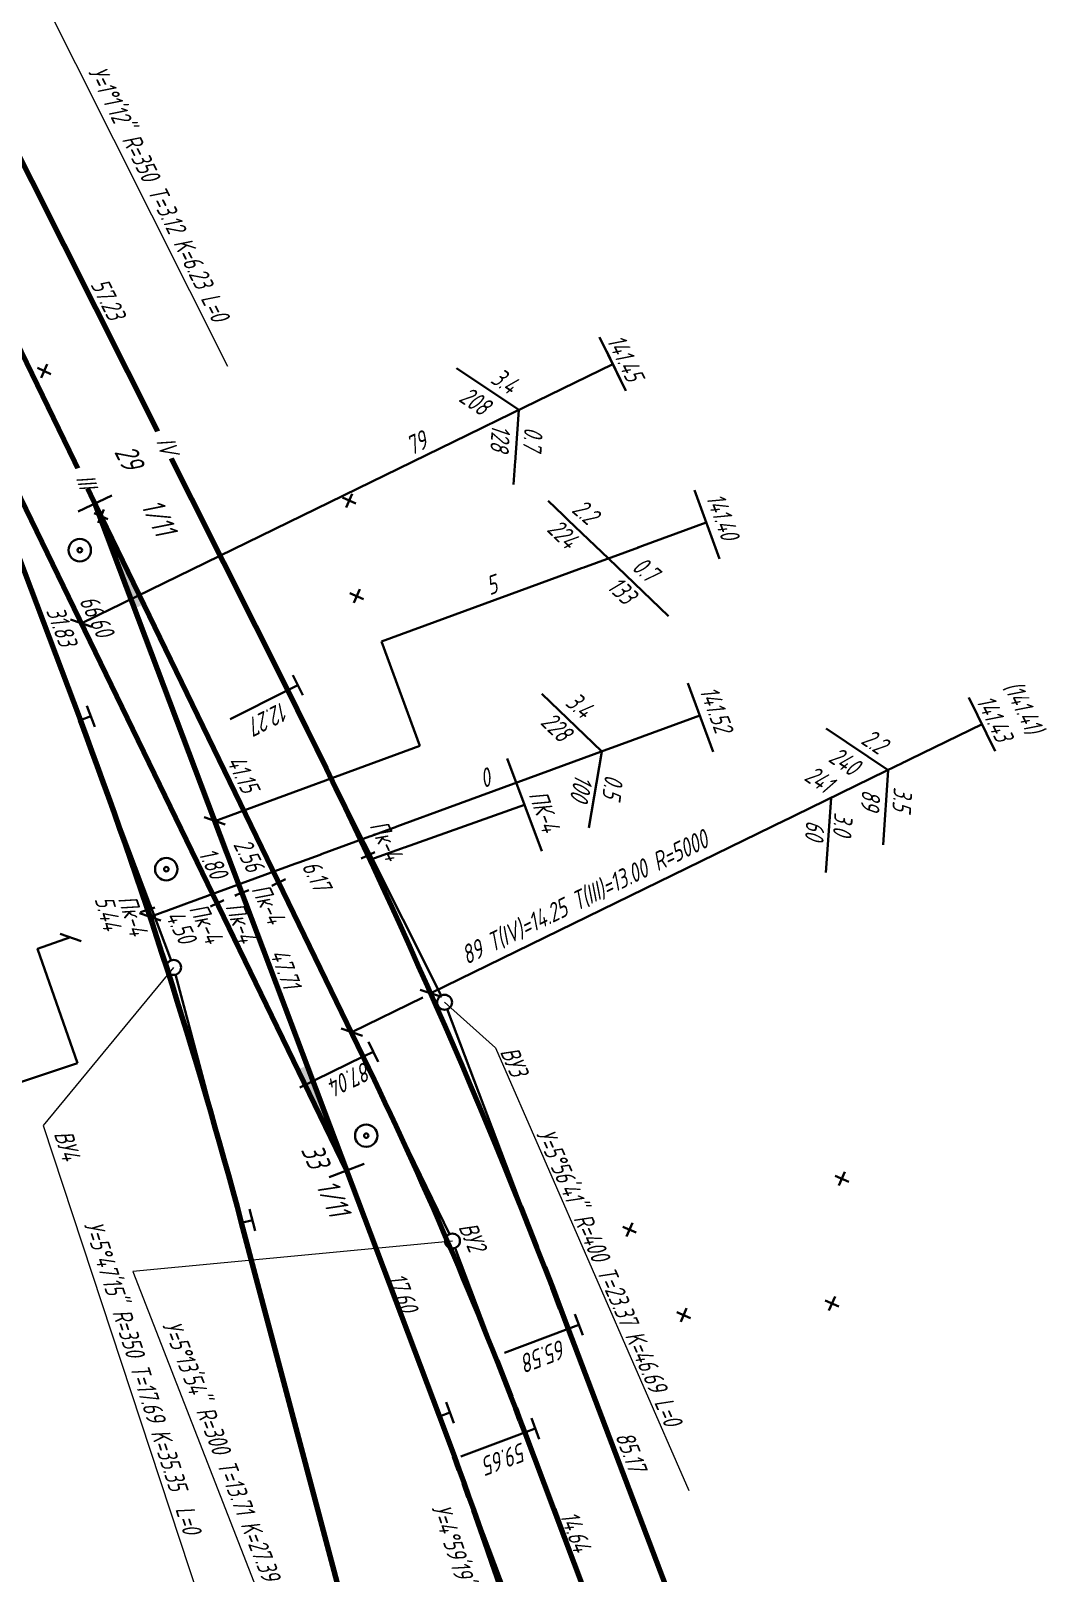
# Model space of a CAD drawing. Extents: x 8811 to 10286, y 10382 to 14118.
# Drawn here: x 10180.5 to 10249.1, y 10461.6 to 10564.9 of the extents above; entities that cross this region are included whole.
import ezdxf
from ezdxf.enums import TextEntityAlignment as Align

# ---------------------------------------------------------------- set-up
doc = ezdxf.new("R2010")
doc.units = 0
for name, color, linetype in [('8.Вершины', 7, 'Continuous'), ('8.Ось трассы', 7, 'Continuous'), ('8.Параметры кривых', 7, 'Continuous'), ('8.Прямые вставки', 7, 'Continuous'), ('9.Вершины', 7, 'Continuous'), ('9.Ось трассы', 7, 'Continuous'), ('9.Параметры кривых', 7, 'Continuous'), ('9.Прямые вставки', 7, 'Continuous'), ('9.Стрелочные переводы', 7, 'Continuous'), ('III.Ось трассы', 7, 'Continuous'), ('III.Стрелочные переводы', 7, 'Continuous'), ('IIс.Вершины', 7, 'Continuous'), ('IIс.Ось трассы', 7, 'Continuous'), ('IIс.Параметры кривых', 7, 'Continuous'), ('IIс.Прямые вставки', 7, 'Continuous'), ('IIс.Стрелочные переводы', 7, 'Continuous'), ('IV.Ось трассы', 7, 'Continuous'), ('Iс.Вершины', 7, 'Continuous'), ('Iс.Междупутья', 7, 'Continuous'), ('Iс.Ось трассы', 7, 'Continuous'), ('Iс.Параметры кривых', 7, 'Continuous'), ('Iс.Прямые вставки', 7, 'Continuous'), ('КН I.Параметры кривых', 7, 'Continuous'), ('КН II.Параметры кривых', 7, 'Continuous'), ('маскировка', 7, 'Continuous'), ('Съезд 8-9.Ось трассы', 7, 'Continuous'), ('Съезд 8-9.Параметры кривых', 7, 'Continuous'), ('Съезд 8-9.Прямые вставки', 7, 'Continuous'), ('Съезд 8-9.Стрелочные переводы', 7, 'Continuous')]:
    doc.layers.add(name, color=color, linetype=linetype)
for name, color, linetype, lineweight in [('8.Пикетаж', 7, 'Continuous', 15), ('9.Пикетаж', 7, 'Continuous', 15), ('IIс.Пикетаж', 7, 'Continuous', 15), ('Iс.Пикетаж', 7, 'Continuous', 15), ('кресты', 1, 'Continuous', 30), ('кресты здания и сооружения', 1, 'Continuous', 30), ('Съезд 8-9.Пикетаж', 7, 'Continuous', 15), ('Уклоноуказатели по станции', 1, 'Continuous', 35)]:
    doc.layers.add(name, color=color, linetype=linetype, lineweight=lineweight)
doc.styles.add('спдс_сжатие09', font='SPDS.shx', dxfattribs={"width": 0.9, "oblique": 15, "height": 1.25})

# ---------------------------------------------------------------- blocks, each defined once
blk = doc.blocks.new('alignment_cc_sign')
at = {"color": 0, "linetype": 'ByBlock', "lineweight": -2}
for p, q in [((-1.5, 1.5), (1.5, 1.5)), ((0, 0), (0, 1.5))]:
    blk.add_line(p, q, dxfattribs=at)

msp = doc.modelspace()

# ---------------------------------------------------------------- linework, layer by layer
at = {"layer": '8.Вершины', "color": 5, "lineweight": 30}
msp.add_circle((10190.01, 10502.19), 0.5, dxfattribs=at)
at = {"layer": '9.Стрелочные переводы', "color": 5, "lineweight": 30}
for centre, radius in [((10183.73, 10530.12), 0.75), ((10183.73, 10530.12), 0.15), ((10189.52, 10508.77), 0.75), ((10189.52, 10508.77), 0.15)]:
    msp.add_circle(centre, radius, dxfattribs=at)
at = {"layer": 'Iс.Вершины', "color": 5, "lineweight": 30}
msp.add_circle((10208.14, 10499.86), 0.5, dxfattribs=at)
at = {"layer": 'кресты', "color": 5, "lineweight": 30}
for p, q in [((10180.89, 10542.32), (10181.8, 10541.91)), ((10181.55, 10542.57), (10181.15, 10541.66)), ((10201.96, 10533.9), (10201.55, 10532.98)), ((10201.3, 10533.64), (10202.21, 10533.24)), ((10201.3, 10533.64), (10202.21, 10533.24)), ((10201.81, 10527.25), (10202.72, 10526.85)), ((10201.81, 10527.25), (10202.72, 10526.85)), ((10202.46, 10527.51), (10202.06, 10526.59)), ((10234.93, 10488.5), (10234.53, 10487.59)), ((10234.27, 10488.25), (10235.19, 10487.84)), ((10234.27, 10488.25), (10235.19, 10487.84)), ((10233.61, 10479.9), (10234.52, 10479.5)), ((10233.61, 10479.9), (10234.52, 10479.5)), ((10234.27, 10480.16), (10233.86, 10479.24))]:
    msp.add_line(p, q, dxfattribs=at)
at = {"layer": 'Уклоноуказатели по станции', "color": 5, "lineweight": 30}
for p, q in [((10203.92, 10524.01, 0), (10206.48, 10517.02, 0.01)), ((10192.05, 10512.24), (10193.47, 10511.75)), ((10182.41, 10504.45, 141.67), (10183.83, 10503.96, 141.67)), ((10206.69, 10500.19), (10201.93, 10497.86)), ((10206.51, 10500.7), (10207.93, 10500.22)), ((10201.22, 10498.1), (10202.64, 10497.61))]:
    msp.add_line(p, q, dxfattribs=at)
at = {"layer": 'Уклоноуказатели по станции', "color": 5, "lineweight": 30, "elevation": 141.67, "flags": 128}
msp.add_lwpolyline([(10183.12, 10504.21), (10180.91, 10503.44), (10183.57, 10495.78)], dxfattribs=at)

# ---------------------------------------------------------------- block references
at = {"layer": '8.Ось трассы', "color": 5, "lineweight": 30}
for p, xscale, yscale, zscale, rotation in [((10183.77, 10518.74), 0.5, 0.5, 0.5, 290.6795563398944), ((10194.56, 10485.09), 0.4999999999999931, 0.4999999999999931, 0.4999999999999931, 284.8921184900891)]:
    msp.add_blockref('alignment_cc_sign', p, dxfattribs=dict(at, xscale=xscale, yscale=yscale, zscale=zscale, rotation=rotation))
at = {"layer": '9.Ось трассы', "color": 5, "lineweight": 30, "xscale": 0.5, "yscale": 0.5, "zscale": 0.5, "rotation": 290.6729720375345}
msp.add_blockref('alignment_cc_sign', (10207.8, 10472.13), dxfattribs=at)

# ---------------------------------------------------------------- wipeouts: each hides what was drawn before it
at = {"color": 5}
for points in [[(10185.39, 10548.98), (10187.19, 10545.45), (10186.63, 10544.82), (10185.85, 10544.72), (10184.1, 10548.37)], [(10220.16, 10544.69), (10222.31, 10540.67), (10220.28, 10540.53), (10218.55, 10544.67)], [(10211.51, 10543.36), (10208.5, 10540.44), (10211.1, 10538.73), (10210.92, 10536.38), (10214.73, 10535.7), (10214.92, 10539.22), (10213.85, 10541.54)], [(10206.95, 10538.71), (10207.67, 10537.02), (10206.31, 10536.59), (10205.15, 10537.75)], [(10187.56, 10537.33), (10190.86, 10530.53), (10189.13, 10529.97), (10185.7, 10537.04)], [(10227, 10534.46), (10228.33, 10530.47), (10226.7, 10530.08), (10225.1, 10534.01)], [(10217.19, 10533.37), (10223.41, 10528.52), (10220.91, 10525.61), (10215.07, 10531.16)], [(10210.83, 10528.38), (10212.17, 10528.7), (10212.06, 10527.34), (10211.09, 10526.96)], [(10184.9, 10527.66), (10186.64, 10523.75), (10184.88, 10523.54), (10183.27, 10527.11)], [(10246.51, 10522.2), (10249.13, 10517.4), (10244.91, 10515.57), (10242.93, 10520.38)], [(10237.69, 10518.47), (10240.71, 10511.64), (10233.17, 10508.17), (10230.96, 10512.32), (10209.74, 10502.24), (10208.87, 10504.24)], [(10194.61, 10516.61), (10196.11, 10513.66), (10194.66, 10513.3), (10193.3, 10516.31)], [(10204.54, 10512.44), (10205.79, 10509.54), (10204.73, 10508.36), (10202.61, 10511.93)], [(10200.25, 10509.18), (10201.18, 10507.21), (10199.63, 10506.75), (10198.11, 10509.45), (10199.63, 10510.1)], [(10196.24, 10503.57), (10197.6, 10503.85), (10198.95, 10500.19), (10197.55, 10499.92)], [(10202.61, 10495.99), (10203.28, 10494.59), (10200.06, 10492.94), (10199.53, 10494.47)], [(10199.99, 10490.6), (10202.41, 10485.03), (10200.73, 10484.52), (10198.19, 10490.23)], [(10210.35, 10485.53), (10211.39, 10482.96), (10209.75, 10482.72), (10208.66, 10485.24)], [(10188.05, 10481.14), (10189.76, 10481.42), (10199.7, 10455.63), (10197.96, 10455.44)], [(10205.7, 10481.92), (10206.78, 10478.86), (10205.56, 10478.51), (10204.3, 10481.93)], [(10207.6, 10469.66), (10216.41, 10442.91), (10215, 10442.51), (10206.09, 10469.01)]]:
    msp.add_wipeout(points, dxfattribs=at).dxf.layer = 'маскировка'

# ---------------------------------------------------------------- next in the draw order: linework, layer by layer
at = {"color": 5, "lineweight": 30}
for p, q in [((10215.08, 10533.42, 0.02), (10219.1, 10529.57, 0.02)), ((10219.1, 10529.57, 0.02), (10223.13, 10525.71, 0.02)), ((10203.47, 10509.91), (10202.56, 10509.49))]:
    msp.add_line(p, q, dxfattribs=at)
at = {"layer": '9.Стрелочные переводы', "color": 5, "lineweight": 30}
msp.add_line((10202.76, 10489.04), (10200.42, 10488.15), dxfattribs=at)
msp.add_solid([(10201.59, 10488.6), (10201.59, 10488.6), (10198.94, 10495.62), (10198.31, 10495.35)], dxfattribs=at)
at = {"layer": 'IIс.Вершины', "color": 5, "lineweight": 30}
msp.add_line((10202.7, 10496.22), (10208.46, 10484.33), dxfattribs=at)
msp.add_circle((10208.67, 10483.88), 0.5, dxfattribs=at)
at = {"layer": 'IIс.Параметры кривых', "color": 5, "lineweight": 30}
msp.add_line((10202.7, 10496.22), (10198.45, 10494.16), dxfattribs=at)
at = {"layer": 'IIс.Стрелочные переводы', "color": 5, "lineweight": 30}
msp.add_line((10183.62, 10532.7), (10185.87, 10533.79), dxfattribs=at)
for radius in [0.75, 0.15]:
    msp.add_circle((10202.9, 10490.93), radius, dxfattribs=at)
at = {"layer": 'кресты', "color": 5, "lineweight": 30}
for p, q in [((10185.35, 10532.85), (10184.95, 10531.94)), ((10184.69, 10532.59), (10185.6, 10532.19))]:
    msp.add_line(p, q, dxfattribs=at)
at = {"layer": 'Съезд 8-9.Параметры кривых', "color": 5, "lineweight": 20, "flags": 128}
msp.add_lwpolyline([(10163.53, 10567.06), (10180.89, 10567.79), (10193.62, 10542.44)], dxfattribs=at)
at = {"layer": 'Съезд 8-9.Стрелочные переводы', "color": 5, "lineweight": 30}
msp.add_solid([(10184.74, 10533.24), (10184.74, 10533.24), (10188.01, 10526.49), (10187.39, 10526.22)], dxfattribs=at)
at = {"layer": 'Уклоноуказатели по станции', "color": 5, "lineweight": 30}
for p, q in [((10218.51, 10544.38), (10220.27, 10540.78)), ((10213.1, 10539.51), (10208.95, 10542.3)), ((10214.31, 10540.1), (10219.39, 10542.58)), ((10213.1, 10539.51), (10212.76, 10534.52)), ((10224.86, 10534.13, 0.07), (10226.54, 10529.54, 0.07)), ((10203.92, 10524.01, 0), (10225.65, 10531.97, 0.03)), ((10243.23, 10520.26), (10244.99, 10516.67)), ((10237.7, 10515.34), (10244.11, 10518.47)), ((10237.82, 10515.39), (10233.67, 10518.18)), ((10237.82, 10515.39), (10237.48, 10510.4)), ((10234, 10513.52), (10233.66, 10508.54))]:
    msp.add_line(p, q, dxfattribs=at)

# ---------------------------------------------------------------- next in the draw order: block references
at = {"layer": 'IIс.Ось трассы', "color": 5, "lineweight": 30, "xscale": 0.5, "yscale": 0.5, "zscale": 0.5, "rotation": 295.8674128635992}
msp.add_blockref('alignment_cc_sign', (10202.7, 10496.22), dxfattribs=at)

# ---------------------------------------------------------------- next in the draw order: texts
at = {"layer": '9.Прямые вставки', "color": 5, "lineweight": 30, "style": 'спдс_сжатие09', "oblique": 15, "width": 0.9}
for s, p in [('47.71', (10196.91, 10501.9)), ('17.60', (10204.75, 10480.22))]:
    msp.add_text(s, height=1.25, rotation=290.673, dxfattribs=at).set_placement(p, align=Align.CENTER)
at = {"layer": '9.Стрелочные переводы', "color": 5, "lineweight": 30, "style": 'спдс_сжатие09', "oblique": 15, "width": 0.9}
msp.add_text('33', height=1.5, rotation=293.6028, dxfattribs=at).set_placement((10200.49, 10489.19), align=Align.TOP_RIGHT)
msp.add_text('1/11', height=1.5, rotation=293.6028, dxfattribs=at).set_placement((10200.89, 10488.18), align=Align.TOP_LEFT)
at = {"layer": 'IIс.Вершины', "color": 5, "lineweight": 30, "style": 'спдс_сжатие09', "oblique": 15, "width": 0.9}
msp.add_text('ВУ2', height=1.25, rotation=293.3281, dxfattribs=at).set_placement((10209.43, 10483.93), align=Align.CENTER)
at = {"layer": 'IIс.Параметры кривых', "color": 5, "lineweight": 30, "style": 'спдс_сжатие09', "oblique": 15, "width": 0.9}
msp.add_text('87.04', height=1.25, rotation=205.8674, dxfattribs=at).set_placement((10202.9, 10495.94))
at = {"layer": 'IIс.Прямые вставки', "color": 5, "lineweight": 30, "style": 'спдс_сжатие09', "oblique": 15, "width": 0.9}
msp.add_text('41.15', height=1.25, rotation=295.8674, dxfattribs=at).set_placement((10194.08, 10514.88), align=Align.CENTER)
at = {"layer": 'IIс.Стрелочные переводы', "color": 5, "lineweight": 30, "style": 'спдс_сжатие09', "oblique": 15, "width": 0.9}
msp.add_text('29', height=1.5, rotation=296.3586, dxfattribs=at).set_placement((10188.04, 10535.99), align=Align.TOP_RIGHT)
msp.add_text('1/11', height=1.5, rotation=296.3586, dxfattribs=at).set_placement((10189.15, 10533.75), align=Align.TOP_LEFT)
at = {"layer": 'Iс.Междупутья', "color": 5, "lineweight": 30, "style": 'спдс_сжатие09', "oblique": 15, "width": 0.9}
msp.add_text('6.17', height=1.25, rotation=296.7114, dxfattribs=at).set_placement((10199.01, 10508.07), align=Align.CENTER)
at = {"layer": 'Iс.Пикетаж', "color": 5, "lineweight": 30, "style": 'спдс_сжатие09', "oblique": 15, "width": 0.9}
msp.add_text('Пк-4', height=1.25, rotation=295.1229, dxfattribs=at).set_placement((10203.67, 10510.45), align=Align.CENTER)
at = {"layer": 'Iс.Прямые вставки', "color": 5, "lineweight": 30, "style": 'спдс_сжатие09', "oblique": 15, "width": 0.9}
msp.add_text('57.23', height=1.25, rotation=296.6857, dxfattribs=at).set_placement((10185.05, 10546.66), align=Align.CENTER)
at = {"layer": 'Съезд 8-9.Параметры кривых', "color": 5, "lineweight": 30, "style": 'спдс_сжатие09', "oblique": 15, "width": 0.9}
msp.add_text('У=1°1\'12" R=350 T=3.12 K=6.23 L=0', height=1.25, rotation=296.3824, dxfattribs=at).set_placement((10189.58, 10554.26), align=Align.TOP_CENTER)
at = {"layer": 'Уклоноуказатели по станции', "color": 5, "lineweight": 30, "style": 'спдс_сжатие09', "oblique": 15, "width": 0.9}
for s, rotation, p in [('141.45', 296.0396, (10219.67, 10542.72)), ('141.40', 290.269, (10226.16, 10532.17, 23.62)), ('(141.41)', 296.0396, (10246.32, 10519.34)), ('141.43', 296.0396, (10244.39, 10518.6))]:
    msp.add_text(s, height=1.25, rotation=rotation, dxfattribs=at).set_placement(p, align=Align.CENTER)
for s, p in [('3.4', (10212.46, 10540.5)), ('2.2', (10237.18, 10516.39))]:
    msp.add_text(s, height=1.25, rotation=326.0706, dxfattribs=at).set_placement(p, align=Align.RIGHT)
for s, p in [('208', (10211.31, 10540.1)), ('240', (10236.04, 10515.99)), ('241', (10234.28, 10514.83))]:
    msp.add_text(s, height=1.25, rotation=326.0706, dxfattribs=at).set_placement(p, align=Align.TOP_RIGHT)
for s, rotation, p in [('79', 26.0396, (10205.65, 10537)), ('5 ', 19.189, (10210.96, 10527.68, 0.02))]:
    msp.add_text(s, height=1.25, rotation=rotation, dxfattribs=at).set_placement(p, align=Align.MIDDLE_LEFT)
for s, rotation, p in [('128', 266.0706, (10212.56, 10538.46)), ('224', 315.9858, (10215.79, 10532.34, 0.02)), ('133', 315.9858, (10219.81, 10528.49, 0.02)), ('89', 266.0706, (10237.33, 10514.04)), ('60', 266.0706, (10233.59, 10511.97))]:
    msp.add_text(s, height=1.25, rotation=rotation, dxfattribs=at).set_placement(p, align=Align.TOP_LEFT)
for s, rotation, p in [('0.7', 266.0706, (10213.49, 10538.39)), ('2.2', 319.4455, (10216.58, 10532.72, 0.02)), ('0.7', 319.4455, (10220.6, 10528.87, 0.02)), ('3.5', 266.0706, (10238.21, 10514.28)), ('3.0', 266.0706, (10234.23, 10512.6))]:
    msp.add_text(s, height=1.25, rotation=rotation, dxfattribs=at).set_placement(p)

# ---------------------------------------------------------------- next in the draw order: wipeouts: each hides what was drawn before it
at = {"color": 5}
for points in [[(10182.75, 10526.59), (10184.09, 10523.26), (10182.49, 10523.1), (10181.19, 10526.48)], [(10226.34, 10521.5), (10227.83, 10517.47), (10226.11, 10517.2), (10224.64, 10521.18)], [(10196.91, 10519.97), (10197.55, 10518.69), (10194.61, 10517.09), (10193.95, 10518.44)], [(10211.51, 10515.96), (10211.67, 10514.3), (10210.75, 10514.19), (10210.42, 10515.78)], [(10215.27, 10514.69), (10216.53, 10511.38), (10214.53, 10510.64), (10213.31, 10514.12)], [(10196.34, 10508.19), (10197.78, 10505.16), (10196.33, 10504.35), (10194.85, 10507.85)], [(10182.55, 10488.8), (10184.02, 10489.18), (10192.8, 10461.97), (10191.19, 10462.09)], [(10209.76, 10469.09), (10213.43, 10470.51), (10213.57, 10469.04), (10210.47, 10467.85)], [(10217.06, 10466.44), (10218.54, 10462.72), (10216.93, 10462.53), (10215.59, 10466.01)]]:
    msp.add_wipeout(points, dxfattribs=at).dxf.layer = 'маскировка'

# ---------------------------------------------------------------- next in the draw order: linework, layer by layer
at = {"color": 5, "lineweight": 30}
msp.add_line((10203.15, 10509.4, 141.37), (10213.48, 10513.07, 141.37), dxfattribs=at)
at = {"layer": '8.Вершины', "color": 5, "lineweight": 30}
msp.add_line((10194.56, 10485.09), (10190.14, 10501.71), dxfattribs=at)
at = {"layer": 'Iс.Вершины', "color": 5, "lineweight": 30}
msp.add_line((10197.65, 10520.74), (10207.92, 10500.31), dxfattribs=at)
at = {"layer": 'Iс.Параметры кривых', "color": 5, "lineweight": 30}
msp.add_line((10197.65, 10520.74), (10193.8, 10518.8), dxfattribs=at)
at = {"layer": 'кресты здания и сооружения', "color": 5, "lineweight": 20}
msp.add_lwpolyline([(10208.67, 10483.88), (10187.27, 10481.83), (10197.95, 10454.49)], dxfattribs=at)
at = {"layer": 'Съезд 8-9.Стрелочные переводы', "color": 5, "lineweight": 30}
for p, q in [((10166.39, 10561.17), (10183.44, 10526.03)), ((10172.52, 10548.52), (10181.35, 10525.13))]:
    msp.add_line(p, q, dxfattribs=at)
at = {"layer": 'Уклоноуказатели по станции', "color": 5, "lineweight": 30}
for p, q in [((10183.83, 10525.22), (10214.31, 10540.1)), ((10183.12, 10525.47), (10184.53, 10524.98)), ((10224.43, 10521.21, 0.08), (10226.11, 10516.63, 0.08)), ((10192.76, 10511.99), (10206.48, 10517.02, 0.01))]:
    msp.add_line(p, q, dxfattribs=at)

# ---------------------------------------------------------------- next in the draw order: block references
at = {"layer": 'Iс.Ось трассы', "color": 5, "lineweight": 30, "xscale": 0.5, "yscale": 0.5, "zscale": 0.5, "rotation": 296.6857378280584}
msp.add_blockref('alignment_cc_sign', (10197.65, 10520.74), dxfattribs=at)

# ---------------------------------------------------------------- next in the draw order: texts
at = {"layer": '8.Параметры кривых', "color": 5, "lineweight": 30, "style": 'спдс_сжатие09', "oblique": 15, "width": 0.9}
msp.add_text('У=5°47\'15" R=350 T=17.69 K=35.35  L=0', height=1.25, rotation=287.7858, dxfattribs=at).set_placement((10188.54, 10474.94), align=Align.TOP_CENTER)
at = {"layer": '8.Прямые вставки', "color": 5, "lineweight": 30, "style": 'спдс_сжатие09', "oblique": 15, "width": 0.9}
msp.add_text('31.83', height=1.25, rotation=290.6795, dxfattribs=at).set_placement((10181.93, 10524.82), align=Align.CENTER)
at = {"layer": '9.Параметры кривых', "color": 5, "lineweight": 30, "style": 'спдс_сжатие09', "oblique": 15, "width": 0.9}
msp.add_text('У=4°59\'19" R=350 T=15.25 K=30.47 L=0', height=1.25, rotation=288.1786, dxfattribs=at).set_placement((10211.78, 10456.29), align=Align.TOP_CENTER)
at = {"layer": 'IIс.Параметры кривых', "color": 5, "lineweight": 30, "style": 'спдс_сжатие09', "oblique": 15, "width": 0.9}
msp.add_text('У=5°13\'54" R=300 T=13.71 K=27.39 L=0', height=1.25, rotation=291.3848, dxfattribs=at).set_placement((10194.24, 10468.92), align=Align.TOP_CENTER)
at = {"layer": 'IIс.Прямые вставки', "color": 5, "lineweight": 30, "style": 'спдс_сжатие09', "oblique": 15, "width": 0.9}
msp.add_text('14.64', height=1.25, rotation=290.6357, dxfattribs=at).set_placement((10216.32, 10464.23), align=Align.CENTER)
at = {"layer": 'Iс.Параметры кривых', "color": 5, "lineweight": 30, "style": 'спдс_сжатие09', "oblique": 15, "width": 0.9}
msp.add_text('12.27', height=1.25, rotation=206.6857, dxfattribs=at).set_placement((10197.32, 10520.01))
at = {"layer": 'Съезд 8-9.Прямые вставки', "color": 5, "lineweight": 30, "style": 'спдс_сжатие09', "oblique": 15, "width": 0.9}
msp.add_text('66.60', height=1.25, rotation=295.8723, dxfattribs=at).set_placement((10184.29, 10525.45), align=Align.CENTER)
at = {"layer": 'Уклоноуказатели по станции', "color": 5, "lineweight": 30, "style": 'спдс_сжатие09', "oblique": 15, "width": 0.9}
msp.add_text('141.52', height=1.25, rotation=290.269, dxfattribs=at).set_placement((10225.73, 10519.25, 23.63), align=Align.CENTER)
msp.add_text('0', height=1.25, rotation=19.189, dxfattribs=at).set_placement((10210.53, 10514.77, 0.03), align=Align.MIDDLE_LEFT)

# ---------------------------------------------------------------- next in the draw order: wipeouts: each hides what was drawn before it
at = {"color": 5}
for points in [[(10214.45, 10517.92), (10216.47, 10511.76), (10220.5, 10513), (10218.62, 10519.82), (10217.09, 10520.99)], [(10194.44, 10506.98), (10195.61, 10503.8), (10194.49, 10503.48), (10193.09, 10506.88)], [(10214.3, 10494.86), (10225.76, 10468.53), (10224.41, 10468), (10212.88, 10494.2)], [(10183.27, 10491.54), (10184.06, 10489.13), (10182.73, 10488.86), (10181.77, 10491.44)]]:
    msp.add_wipeout(points, dxfattribs=at).dxf.layer = 'маскировка'

# ---------------------------------------------------------------- next in the draw order: linework, layer by layer
at = {"color": 5, "lineweight": 30}
for p, q in [((10214.65, 10520.5, 0.03), (10218.67, 10516.65, 0.03)), ((10212.33, 10516.17, 141.37), (10214.64, 10509.97, 141.37))]:
    msp.add_line(p, q, dxfattribs=at)
at = {"layer": '9.Вершины', "color": 5, "lineweight": 30}
msp.add_line((10207.8, 10472.13), (10213.01, 10458.33), dxfattribs=at)
at = {"layer": 'IIс.Вершины', "color": 5, "lineweight": 30}
msp.add_line((10213.51, 10471.06), (10208.85, 10483.41), dxfattribs=at)
at = {"layer": 'IIс.Параметры кривых', "color": 5, "lineweight": 30}
msp.add_line((10213.51, 10471.06), (10209.24, 10469.45), dxfattribs=at)
at = {"layer": 'Iс.Параметры кривых', "color": 5, "lineweight": 30}
msp.add_line((10216.42, 10478.01), (10212.15, 10476.39), dxfattribs=at)
at = {"layer": 'кресты', "color": 5, "lineweight": 30}
for p, q in [((10220.06, 10484.84), (10220.97, 10484.44)), ((10220.06, 10484.84), (10220.97, 10484.44)), ((10220.71, 10485.1), (10220.31, 10484.18)), ((10224.34, 10479.38), (10223.94, 10478.47)), ((10223.69, 10479.12), (10224.6, 10478.72)), ((10223.69, 10479.12), (10224.6, 10478.72))]:
    msp.add_line(p, q, dxfattribs=at)
at = {"layer": 'кресты здания и сооружения', "color": 5, "lineweight": 20}
msp.add_lwpolyline([(10190.01, 10502.19), (10181.29, 10491.62), (10191.72, 10459.92)], dxfattribs=at)
at = {"layer": 'Уклоноуказатели по станции', "color": 5, "lineweight": 30}
for p, q in [((10218.67, 10516.65, 0.03), (10217.8, 10511.54, 0.04)), ((10207.22, 10500.46), (10237.7, 10515.34)), ((10183.57, 10495.78, 141.67), (10156.59, 10486.78, -0.02))]:
    msp.add_line(p, q, dxfattribs=at)

# ---------------------------------------------------------------- next in the draw order: block references
at = {"layer": 'IIс.Ось трассы', "color": 5, "lineweight": 30, "xscale": 0.4999999999999994, "yscale": 0.4999999999999994, "zscale": 0.4999999999999994, "rotation": 290.6357270159904}
msp.add_blockref('alignment_cc_sign', (10213.51, 10471.06), dxfattribs=at)
at = {"layer": 'Iс.Ось трассы', "color": 5, "lineweight": 30, "xscale": 0.5, "yscale": 0.5, "zscale": 0.5, "rotation": 290.7409870612894}
msp.add_blockref('alignment_cc_sign', (10216.42, 10478.01), dxfattribs=at)

# ---------------------------------------------------------------- next in the draw order: texts
at = {"layer": '8.Вершины', "color": 5, "lineweight": 30, "style": 'спдс_сжатие09', "oblique": 15, "width": 0.9}
msp.add_text('ВУ4', height=1.25, rotation=287.8204, dxfattribs=at).set_placement((10182.29, 10490.11), align=Align.CENTER)
at = {"layer": 'IIс.Параметры кривых', "color": 5, "lineweight": 30, "style": 'спдс_сжатие09', "oblique": 15, "width": 0.9}
msp.add_text('59.65', height=1.25, rotation=200.6357, dxfattribs=at).set_placement((10213.37, 10470.43))
at = {"layer": 'IIс.Пикетаж', "color": 5, "lineweight": 30, "style": 'спдс_сжатие09', "oblique": 15, "width": 0.9}
msp.add_text('Пк-4', height=1.25, rotation=295.8674, dxfattribs=at).set_placement((10195.77, 10506.2), align=Align.CENTER)
at = {"layer": 'Iс.Параметры кривых', "color": 5, "lineweight": 30, "style": 'спдс_сжатие09', "oblique": 15, "width": 0.9}
msp.add_text('У=5°56\'41" R=400 T=23.37 K=46.69 L=0', height=1.25, rotation=293.7134, dxfattribs=at).set_placement((10219.73, 10481.7), align=Align.TOP_CENTER)
msp.add_text('65.58', height=1.25, rotation=200.741, dxfattribs=at).set_placement((10216.01, 10477.32))
at = {"layer": 'Iс.Прямые вставки', "color": 5, "lineweight": 30, "style": 'спдс_сжатие09', "oblique": 15, "width": 0.9}
msp.add_text('85.17', height=1.25, rotation=290.741, dxfattribs=at).set_placement((10220.02, 10469.58), align=Align.CENTER)
at = {"layer": 'Уклоноуказатели по станции', "color": 5, "lineweight": 30, "style": 'спдс_сжатие09', "oblique": 15, "width": 0.9}
for s, rotation, p in [('3.4', 319.4455, (10216.15, 10519.8, 0.03)), ('0.5', 262.6085, (10218.89, 10515.14, 0.09))]:
    msp.add_text(s, height=1.25, rotation=rotation, dxfattribs=at).set_placement(p)
for s, rotation, p in [('228', 315.9858, (10215.36, 10519.42, 0.03)), ('100', 257.4726, (10218.11, 10514.9, 0.09))]:
    msp.add_text(s, height=1.25, rotation=rotation, dxfattribs=at).set_placement(p, align=Align.TOP_LEFT)
at = {"layer": 'Уклоноуказатели по станции', "color": 5, "lineweight": 30, "extrusion": (0.001331, 0.000370299, 0.999999), "style": 'спдс_сжатие09', "oblique": 15, "width": 0.9}
msp.add_text('ПК-4', height=1.25, rotation=290.2195, dxfattribs=at).set_placement((10214, 10512.38, 182.41), align=Align.CENTER)
at = {"layer": 'Уклоноуказатели по станции', "color": 5, "lineweight": 30, "style": 'спдс_сжатие09', "oblique": 15, "width": 0.9}
msp.add_text('89 Т(IV)=14.25 Т(III)=13.00 R=5000', height=1.25, rotation=26.0396, dxfattribs=at).set_placement((10209.35, 10502.92), align=Align.MIDDLE_LEFT)

# ---------------------------------------------------------------- next in the draw order: wipeouts: each hides what was drawn before it
at = {"color": 5}
for points in [[(10192.2, 10506.72), (10193.5, 10503.86), (10192.36, 10503.33), (10190.81, 10506.46)], [(10213.16, 10497.07), (10214.19, 10494.78), (10212.72, 10494.26), (10211.5, 10496.86)]]:
    msp.add_wipeout(points, dxfattribs=at).dxf.layer = 'маскировка'

# ---------------------------------------------------------------- next in the draw order: linework, layer by layer
at = {"color": 5, "lineweight": 30}
msp.add_line((10193.37, 10506.7), (10192.47, 10506.26), dxfattribs=at)
at = {"layer": 'Iс.Вершины', "color": 5, "lineweight": 30}
msp.add_line((10216.42, 10478.01), (10208.32, 10499.39), dxfattribs=at)
at = {"layer": 'кресты здания и сооружения', "color": 5, "lineweight": 20}
msp.add_lwpolyline([(10208.14, 10499.86), (10211.54, 10496.8), (10224.48, 10467.17)], dxfattribs=at)

# ---------------------------------------------------------------- next in the draw order: texts
at = {"layer": '9.Пикетаж', "color": 5, "lineweight": 30, "style": 'спдс_сжатие09', "oblique": 15, "width": 0.9}
msp.add_text('Пк-4', height=1.25, rotation=290.673, dxfattribs=at).set_placement((10193.93, 10505), align=Align.CENTER)
at = {"layer": 'Iс.Вершины', "color": 5, "lineweight": 30, "style": 'спдс_сжатие09', "oblique": 15, "width": 0.9}
msp.add_text('ВУ3', height=1.25, rotation=293.747, dxfattribs=at).set_placement((10212.22, 10495.66), align=Align.CENTER)

# ---------------------------------------------------------------- next in the draw order: wipeouts: each hides what was drawn before it
at = {"color": 5}
msp.add_wipeout([(10190.16, 10507.23), (10191.38, 10505.05), (10190.22, 10504.42), (10188.78, 10507.11)], dxfattribs=at).dxf.layer = 'маскировка'

# ---------------------------------------------------------------- next in the draw order: texts
at = {"layer": 'Iс.Междупутья', "color": 5, "lineweight": 30, "style": 'спдс_сжатие09', "oblique": 15, "width": 0.9}
msp.add_text('4.50', height=1.25, rotation=296.7114, dxfattribs=at).set_placement((10189.93, 10504.65), align=Align.CENTER)
at = {"layer": 'Съезд 8-9.Пикетаж', "color": 5, "lineweight": 30, "style": 'спдс_сжатие09', "oblique": 15, "width": 0.9}
msp.add_text('Пк-4', height=1.25, rotation=295.8723, dxfattribs=at).set_placement((10191.61, 10504.9), align=Align.CENTER)

# ---------------------------------------------------------------- next in the draw order: wipeouts: each hides what was drawn before it
at = {"color": 5}
for points in [[(10193, 10510.36), (10194.03, 10508.01), (10192.63, 10507.68), (10191.5, 10509.92)], [(10187.41, 10507.18), (10188.49, 10504.09), (10185.55, 10503.84), (10184.5, 10506.98)]]:
    msp.add_wipeout(points, dxfattribs=at).dxf.layer = 'маскировка'

# ---------------------------------------------------------------- next in the draw order: linework, layer by layer
at = {"color": 5, "lineweight": 30}
for p, q in [((10195.04, 10507.37), (10194.1, 10507.01)), ((10188.75, 10506.21), (10187.8, 10505.9))]:
    msp.add_line(p, q, dxfattribs=at)
at = {"layer": '8.Вершины', "color": 5, "lineweight": 30}
msp.add_line((10183.77, 10518.74), (10189.84, 10502.66), dxfattribs=at)
at = {"layer": 'Уклоноуказатели по станции', "color": 5, "lineweight": 30}
msp.add_line((10187.73, 10505.82), (10189.15, 10505.33), dxfattribs=at)

# ---------------------------------------------------------------- next in the draw order: texts
at = {"layer": '8.Пикетаж', "color": 5, "lineweight": 30, "style": 'спдс_сжатие09', "oblique": 15, "width": 0.9}
msp.add_text('Пк-4', height=1.25, rotation=288.4752, dxfattribs=at).set_placement((10186.69, 10505.5), align=Align.CENTER)
at = {"layer": 'Iс.Междупутья', "color": 5, "lineweight": 30, "style": 'спдс_сжатие09', "oblique": 15, "width": 0.9}
msp.add_text('5.44', height=1.25, rotation=285.764, dxfattribs=at).set_placement((10184.71, 10506.78))

# ---------------------------------------------------------------- next in the draw order: wipeouts: each hides what was drawn before it
at = {"color": 5}
msp.add_wipeout([(10195.22, 10510.93), (10196.38, 10508.57), (10194.98, 10508.11), (10193.73, 10510.68)], dxfattribs=at).dxf.layer = 'маскировка'

# ---------------------------------------------------------------- next in the draw order: linework, layer by layer
at = {"color": 5, "lineweight": 30}
msp.add_line((10197.49, 10508.09), (10196.59, 10507.65), dxfattribs=at)
at = {"layer": '8.Ось трассы', "color": 5, "lineweight": 70, "flags": 128}
msp.add_lwpolyline([(10214.64, 10409.6), (10194.56, 10485.09, 0.025258), (10183.77, 10518.74), (10172.52, 10548.52)], format="xyb", dxfattribs=at)
at = {"layer": '9.Ось трассы', "color": 5, "lineweight": 70, "flags": 128}
msp.add_lwpolyline([(10233.5, 10385.51), (10217.31, 10443.19, 0.021771), (10207.8, 10472.13), (10184.74, 10533.24)], format="xyb", dxfattribs=at)
at = {"layer": '9.Стрелочные переводы', "color": 5, "lineweight": 30}
for p, q in [((10206.55, 10475.45), (10192.76, 10511.99)), ((10201.59, 10488.6), (10190.68, 10511.1))]:
    msp.add_line(p, q, dxfattribs=at)
at = {"layer": 'III.Ось трассы', "color": 5, "lineweight": 70}
msp.add_line((10184.74, 10533.24), (10201.59, 10488.6), dxfattribs=at)
at = {"layer": 'III.Стрелочные переводы', "color": 5, "lineweight": 70}
msp.add_line((10184.74, 10533.24), (10193.57, 10509.84), dxfattribs=at)
at = {"layer": 'IIс.Ось трассы', "color": 5, "lineweight": 30}
msp.add_line((10184.74, 10533.24), (10201.59, 10488.6), dxfattribs=at)
at = {"layer": 'IIс.Стрелочные переводы', "color": 5, "lineweight": 30}
for p, q in [((10178.61, 10545.89), (10195.65, 10510.74)), ((10184.74, 10533.24), (10193.57, 10509.85))]:
    msp.add_line(p, q, dxfattribs=at)
at = {"layer": 'IV.Ось трассы', "color": 5, "lineweight": 70, "flags": 128}
msp.add_lwpolyline([(10222.99, 10460.66), (10216.42, 10478.01, 0.025945), (10197.65, 10520.74), (10171.95, 10571.87, -0.026184), (10157.23, 10605.42), (10150.44, 10623.41), (10123.04, 10695.98), (10123.04, 10695.98, -0.021477), (10113.64, 10724.53), (10098.75, 10777.25, 0.000391)], format="xyb", dxfattribs=at)
at = {"layer": 'КН II.Параметры кривых', "color": 5, "lineweight": 70, "flags": 128}
msp.add_lwpolyline([(10218.67, 10457.35), (10213.51, 10471.06, 0.022831), (10202.7, 10496.22), (10164.94, 10574.08, -0.022611), (10152.44, 10603.15), (10120.85, 10686.8, -0.021477), (10111.45, 10715.35), (10092.96, 10780.85, 0.001042), (10090.23, 10790.47, 0.003125), (10087.42, 10800.07, 0.010011), (10080.05, 10822.93, 0.003125), (10076.72, 10832.36, 0.001042), (10073.32, 10841.77), (10036.47, 10943.19, 0.000521), (10033.05, 10952.58, 0.001563), (10029.59, 10961.97, 0.003753), (10023.17, 10978.8, 0.001563), (10019.5, 10988.1, 0.000521), (10015.8, 10997.39), (9879.63, 11338.11, -0.000391)], format="xyb", dxfattribs=at)
at = {"layer": 'Съезд 8-9.Ось трассы', "color": 5, "lineweight": 70, "flags": 128}
msp.add_lwpolyline([(10201.59, 10488.6), (10164.72, 10564.62, 0.004527), (10162.3, 10569.48), (10150.78, 10592.19)], format="xyb", dxfattribs=at)
at = {"layer": 'Съезд 8-9.Ось трассы', "color": 5, "lineweight": 30, "flags": 128}
msp.add_lwpolyline([(10201.59, 10488.6), (10164.72, 10564.62)], dxfattribs=at)
at = {"layer": 'Съезд 8-9.Ось трассы', "color": 5, "lineweight": 70, "flags": 128}
msp.add_lwpolyline([(10201.59, 10488.6), (10164.72, 10564.62)], dxfattribs=at)
at = {"layer": 'Уклоноуказатели по станции', "color": 5, "lineweight": 30}
msp.add_line((10188.44, 10505.58), (10225.22, 10519.05, 0.04), dxfattribs=at)

# ---------------------------------------------------------------- next in the draw order: texts
at = {"layer": 'Iс.Междупутья', "color": 5, "lineweight": 30, "style": 'спдс_сжатие09', "oblique": 15, "width": 0.9}
for s, p in [('2.56', (10194.47, 10509.44)), ('1.80', (10192.09, 10508.9))]:
    msp.add_text(s, height=1.25, rotation=296.7114, dxfattribs=at).set_placement(p, align=Align.CENTER)

# ---------------------------------------------------------------- next in the draw order: texts
at = {"layer": 'КН I.Параметры кривых', "color": 5, "lineweight": 30, "char_height": 1.25, "attachment_point": 1, "rotation": 288.8249, "style": 'спдс_сжатие09', "bg_fill": 3, "box_fill_scale": 1, "bg_fill_color": 256, "bg_fill_transparency": 0}
for s, width, insert in [(' IV   ', 2.0011, (10189.82, 10538.37)), (' III    ', 1.5, (10184.45, 10535.89))]:
    msp.add_mtext_dynamic_manual_height_columns(s, width=width, gutter_width=12.5, heights=[0], dxfattribs=dict(at, insert=insert))

doc.saveas('drawing.dxf')
